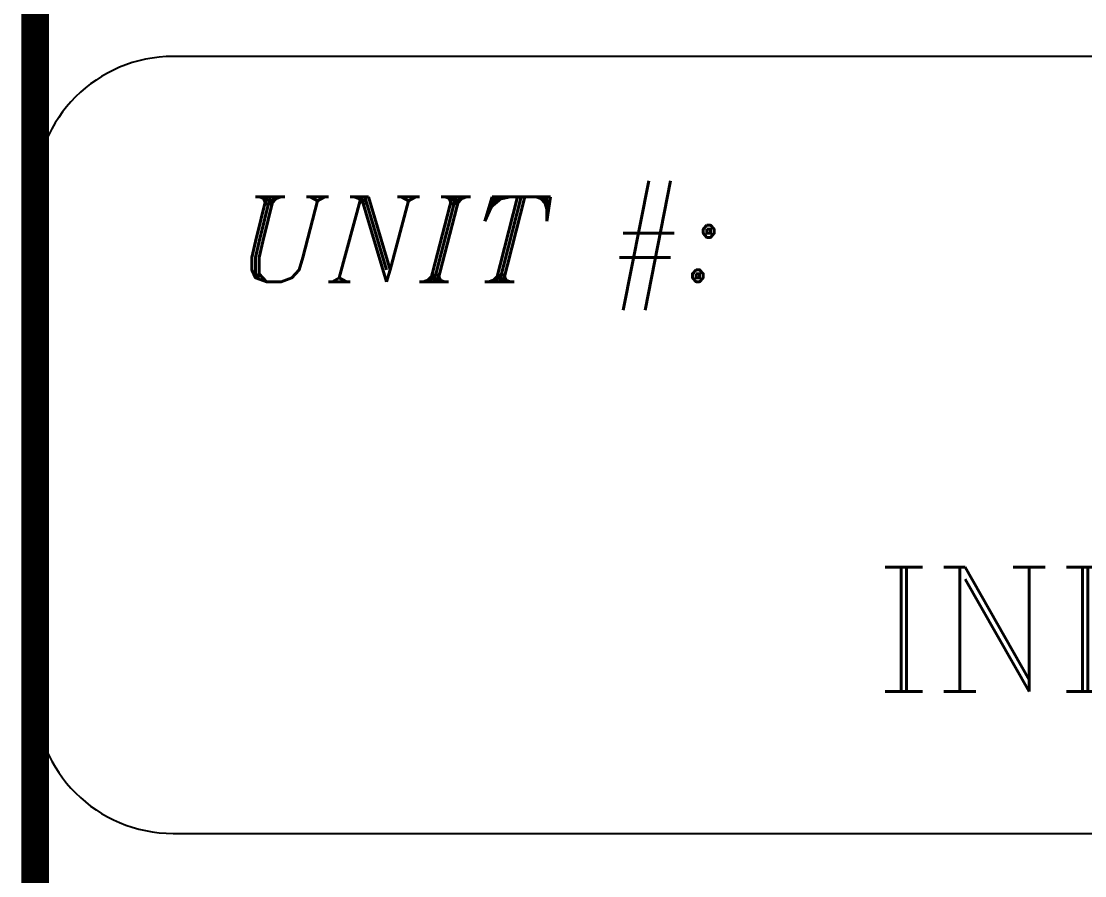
# Model space of a CAD drawing. Header units: inches. Extents: x -15 to 1885144, y -42615 to 866270.
# Drawn here: x 1865251 to 1870100, y 789619 to 793517 of the extents above; entities that cross this region are included whole.
import ezdxf

# ---------------------------------------------------------------- set-up
doc = ezdxf.new("R2010")
doc.units = ezdxf.units.IN
doc.header["$LTSCALE"] = 100
doc.header["$MEASUREMENT"] = 0
doc.layers.add('Print Frame', color=7, linetype='Continuous')
doc.styles.add('BN', font='romanc.shx', dxfattribs={"height": 0.225})
doc.styles.add('ITALICT', font='italict.shx', dxfattribs={"height": 0.12})

msp = doc.modelspace()

# ---------------------------------------------------------------- linework, layer by layer
at = {"layer": 'Print Frame', "const_width": 126}
msp.add_lwpolyline([(1865314.044, 799451.301), (1865314.037, 783783.784), (1865314.037, 782941.486, 0.41421356), (1865944.037, 782311.486), (1882738.785, 782311.486, 0.41421356), (1883368.785, 782941.486), (1883368.785, 783783.784), (1883368.792, 794252.272), (1883368.792, 799451.301, 0.41421356), (1882738.792, 800081.301), (1865944.044, 800081.301, 0.41421356), (1865314.044, 799451.301)], format="xyb", dxfattribs=at)
at = {"layer": 'Print Frame'}
msp.add_lwpolyline([(1865314.044, 792726.507), (1865314.044, 790442.272, 0.41421356), (1865944.044, 789812.272), (1882738.792, 789812.021, 0.41421356), (1883368.792, 790442.021), (1883368.792, 792726.255, 0.41421356), (1882738.792, 793356.255), (1865944.044, 793356.507, 0.41421356)], format="xyb", close=True, dxfattribs=at)

# ---------------------------------------------------------------- texts
at = {"layer": 'Print Frame', "color": 6}
for s, height, style, p in [('UNIT #:', 387.2325, 'ITALICT', (1866236.317, 792328.435)), ('INDUSTRIAL BUILDING', 567, 'BN', (1869141.067, 790459.447))]:
    msp.add_text(s, height=height, dxfattribs=dict(at, style=style)).set_placement(p)

doc.saveas('drawing.dxf')
